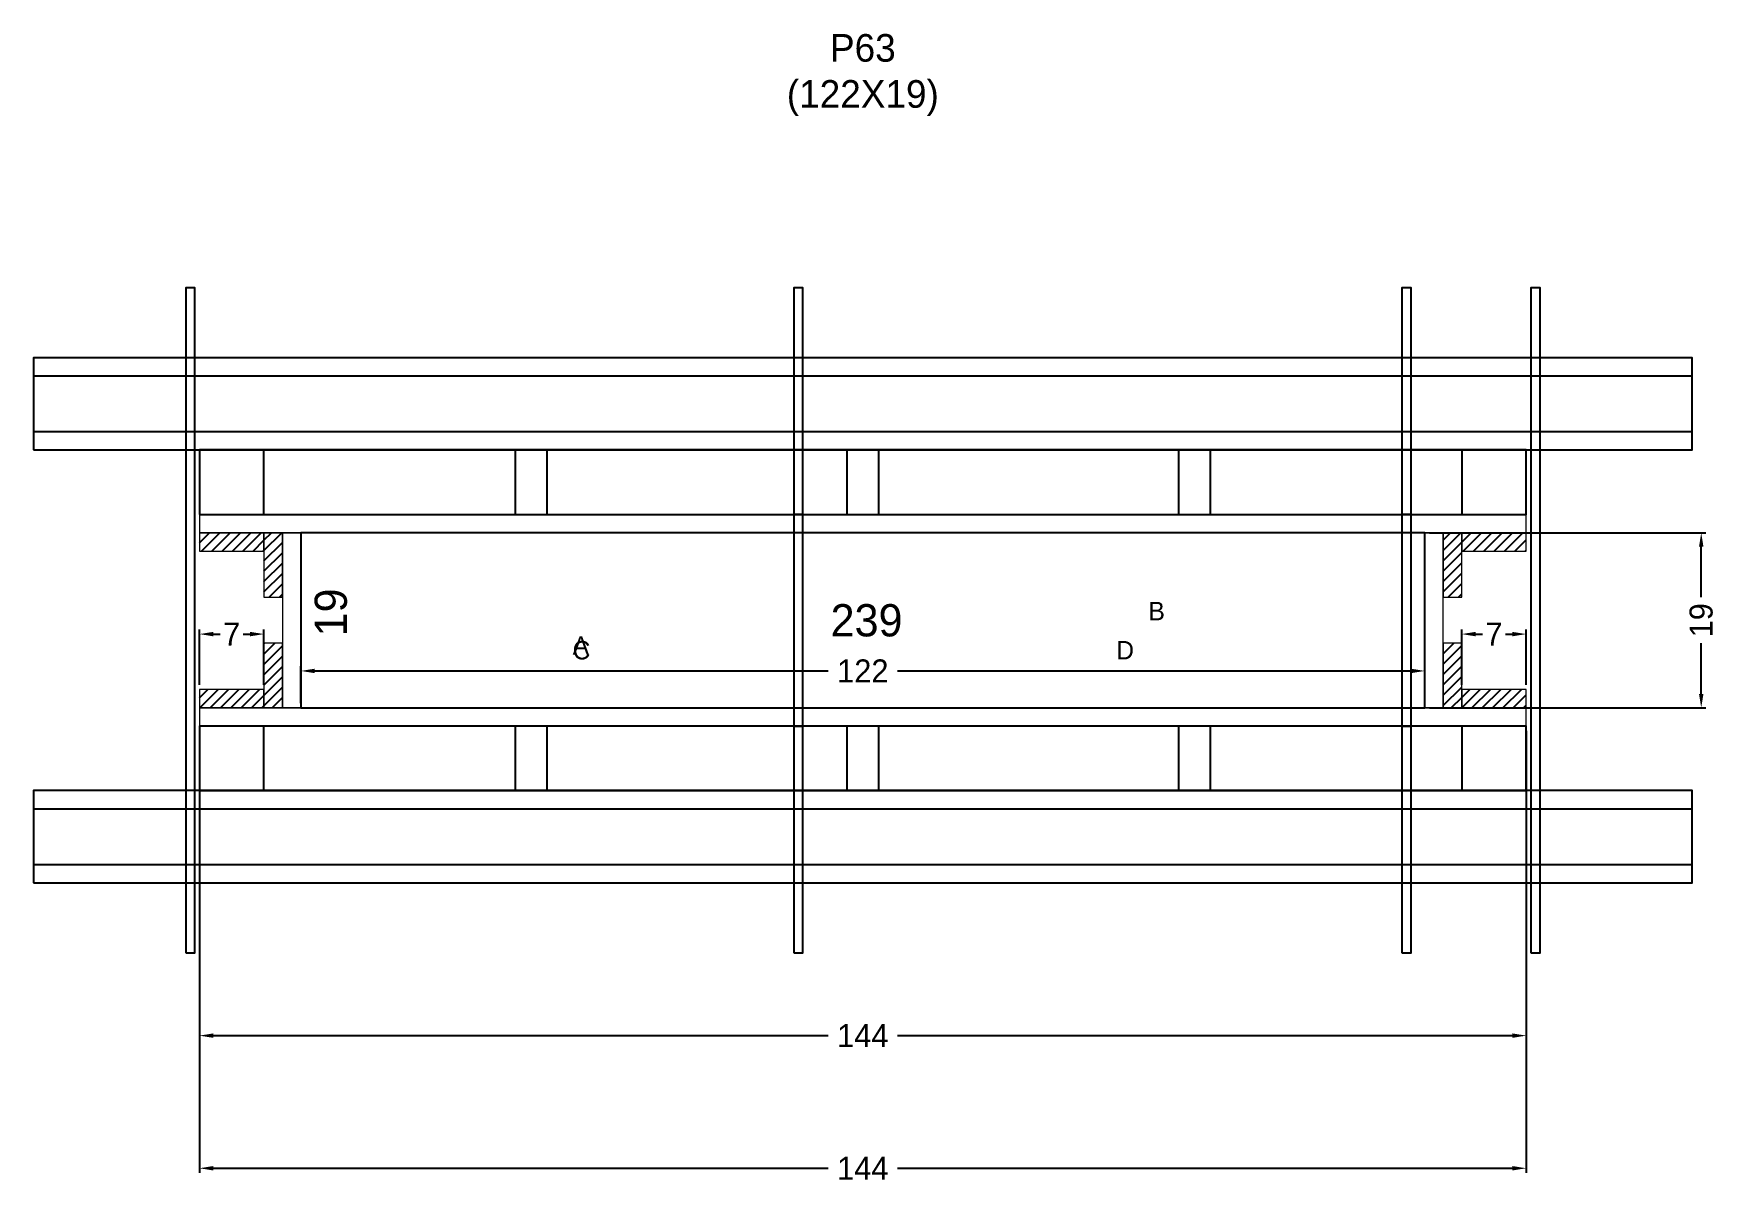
# Model space of a CAD drawing. Header units: centimetres. Extents: x -180 to 185, y 18 to 267.
import ezdxf

# ---------------------------------------------------------------- set-up
doc = ezdxf.new("R2010")
doc.units = ezdxf.units.CM
for name, color, linetype in [('CHAPA', 140, 'Continuous'), ('COTA', 241, 'Continuous'), ('Hachura', 251, 'Continuous'), ('Madeira', 30, 'Continuous'), ('NOMENCLATURA', 7, 'Continuous'), ('Painéis', 200, 'Continuous'), ('Perfil Metálico', 150, 'Continuous'), ('SARRAFO', 251, 'Continuous'), ('TEXTO_GERAL', 7, 'Continuous')]:
    doc.layers.add(name, color=color, linetype=linetype)
doc.dimstyles.new('cotax2', dxfattribs={"dimtxt": 2.5, "dimasz": 1.5, "dimexe": 0.5, "dimexo": 0.5, "dimgap": 0.5, "dimtad": 1, "dimcen": 2.5, "dimazin": 3, "dimtfac": 1, "dimtmove": 0, "dimatfit": 3})
pattern_1 = [(45, (0, 0), (-1.122532, 1.122532), [])]

# ---------------------------------------------------------------- blocks, each defined once
blk = doc.blocks.new('_CLOSEDFILLED')
at = {"color": 0, "linetype": 'BYBLOCK'}
blk.add_solid([(-1, 0.16), (0, 0), (-1, -0.16)], dxfattribs=at)
blk = doc.blocks.new('*D1')
for p, q in [((-144, 116), (-144, 20)), ((144, 116), (144, 20)), ((-141, 21), (-7.5, 21)), ((7.5, 21), (141, 21))]:
    blk.add_line(p, q)
at = {"layer": 'Defpoints'}
for p in [(-144, 117), (144, 117), (-144, 21)]:
    blk.add_point(p, dxfattribs=at)
at = {"layer": 'COTA', "xscale": 3, "yscale": 3, "rotation": 180}
blk.add_blockref('_CLOSEDFILLED', (-144, 21), dxfattribs=at)
at = {"layer": 'COTA', "xscale": 3, "yscale": 3}
blk.add_blockref('_CLOSEDFILLED', (144, 21), dxfattribs=at)
at = {"layer": 'COTA', "insert": (0, 21), "char_height": 5, "attachment_point": 5}
blk.add_mtext('144', dxfattribs=at)
blk = doc.blocks.new('*D2')
for p, q in [((-122, 122), (-122, 130)), ((-119, 129), (-7.5, 129)), ((7.5, 129), (119, 129)), ((122, 122), (122, 130))]:
    blk.add_line(p, q)
at = {"layer": 'Defpoints'}
for p in [(-122, 129), (-122, 121), (122, 121)]:
    blk.add_point(p, dxfattribs=at)
at = {"layer": 'COTA', "xscale": 3, "yscale": 3, "rotation": 180}
blk.add_blockref('_CLOSEDFILLED', (-122, 129), dxfattribs=at)
at = {"layer": 'COTA', "xscale": 3, "yscale": 3}
blk.add_blockref('_CLOSEDFILLED', (122, 129), dxfattribs=at)
at = {"layer": 'COTA', "insert": (0, 129), "char_height": 5, "attachment_point": 5}
blk.add_mtext('122', dxfattribs=at)
blk = doc.blocks.new('*D3')
for p, q in [((123, 159), (183, 159)), ((182, 145), (182, 156)), ((182, 124), (182, 135)), ((123, 121), (183, 121))]:
    blk.add_line(p, q)
at = {"layer": 'Defpoints'}
for p in [(122, 159), (122, 121), (182, 121)]:
    blk.add_point(p, dxfattribs=at)
at = {"layer": 'COTA', "xscale": 3, "yscale": 3}
for p, rotation in [((182, 159), 90), ((182, 121), -90.00000000000001)]:
    blk.add_blockref('_CLOSEDFILLED', p, dxfattribs=dict(at, rotation=rotation))
at = {"layer": 'COTA', "insert": (182, 140), "char_height": 5, "attachment_point": 5, "rotation": 90}
blk.add_mtext('19', dxfattribs=at)
blk = doc.blocks.new('*D4')
for p, q in [((-144, 126), (-144, 138)), ((-141, 137), (-139.5, 137)), ((-134.5, 137), (-133, 137)), ((-130, 126), (-130, 138))]:
    blk.add_line(p, q)
at = {"layer": 'Defpoints'}
for p in [(-144, 137), (-144, 125), (-130, 125)]:
    blk.add_point(p, dxfattribs=at)
at = {"layer": 'COTA', "xscale": 3, "yscale": 3, "rotation": 180}
blk.add_blockref('_CLOSEDFILLED', (-144, 137), dxfattribs=at)
at = {"layer": 'COTA', "xscale": 3, "yscale": 3}
blk.add_blockref('_CLOSEDFILLED', (-130, 137), dxfattribs=at)
at = {"layer": 'COTA', "insert": (-137, 137), "char_height": 5, "attachment_point": 5}
blk.add_mtext('7', dxfattribs=at)
blk = doc.blocks.new('*D5')
for p, q in [((130, 126), (130, 138)), ((133, 137), (134.5, 137)), ((139.5, 137), (141, 137)), ((144, 126), (144, 138))]:
    blk.add_line(p, q)
at = {"layer": 'Defpoints'}
for p in [(130, 137), (130, 125), (144, 125)]:
    blk.add_point(p, dxfattribs=at)
at = {"layer": 'COTA', "xscale": 3, "yscale": 3, "rotation": 180}
blk.add_blockref('_CLOSEDFILLED', (130, 137), dxfattribs=at)
at = {"layer": 'COTA', "xscale": 3, "yscale": 3}
blk.add_blockref('_CLOSEDFILLED', (144, 137), dxfattribs=at)
at = {"layer": 'COTA', "insert": (137, 137), "char_height": 5, "attachment_point": 5}
blk.add_mtext('7', dxfattribs=at)
blk = doc.blocks.new('*D6')
for p, q in [((-144, 78.8), (-144, 48.8)), ((144, 78.8), (144, 48.8)), ((-141, 49.8), (-7.5, 49.8)), ((7.5, 49.8), (141, 49.8))]:
    blk.add_line(p, q)
at = {"layer": 'Defpoints'}
for p in [(-144, 79.8), (144, 79.8), (-144, 49.8)]:
    blk.add_point(p, dxfattribs=at)
at = {"layer": 'COTA', "xscale": 3, "yscale": 3, "rotation": 180}
blk.add_blockref('_CLOSEDFILLED', (-144, 49.8), dxfattribs=at)
at = {"layer": 'COTA', "xscale": 3, "yscale": 3}
blk.add_blockref('_CLOSEDFILLED', (144, 49.8), dxfattribs=at)
at = {"layer": 'COTA', "insert": (0, 49.8), "char_height": 5, "attachment_point": 5}
blk.add_mtext('144', dxfattribs=at)

msp = doc.modelspace()

# ---------------------------------------------------------------- hatches: boundary and pattern name
at = {"layer": 'Hachura'}
h = msp.add_hatch(dxfattribs=at)
h.set_pattern_fill('ANSI31')
h.set_pattern_definition(pattern_1)
h.paths.add_polyline_path([(-144, 155), (-130, 155), (-130, 159), (-144, 159)])
h = msp.add_hatch(dxfattribs=at)
h.set_pattern_fill('ANSI31')
h.set_pattern_definition(pattern_1)
h.paths.add_polyline_path([(-130, 145), (-126, 145), (-126, 159), (-130, 159)])
h = msp.add_hatch(dxfattribs=at)
h.set_pattern_fill('ANSI31')
h.set_pattern_definition(pattern_1)
h.paths.add_polyline_path([(126, 145), (130, 145), (130, 159), (126, 159)])
h = msp.add_hatch(dxfattribs=at)
h.set_pattern_fill('ANSI31')
h.set_pattern_definition(pattern_1)
h.paths.add_polyline_path([(130, 155), (144, 155), (144, 159), (130, 159)])
h = msp.add_hatch(dxfattribs=at)
h.set_pattern_fill('ANSI31')
h.set_pattern_definition(pattern_1)
h.paths.add_polyline_path([(-130, 121), (-126, 121), (-126, 135), (-130, 135)])
h = msp.add_hatch(dxfattribs=at)
h.set_pattern_fill('ANSI31')
h.set_pattern_definition(pattern_1)
h.paths.add_polyline_path([(126, 121), (130, 121), (130, 135), (126, 135)])
h = msp.add_hatch(dxfattribs=at)
h.set_pattern_fill('ANSI31')
h.set_pattern_definition(pattern_1)
h.paths.add_polyline_path([(-144, 121), (-130, 121), (-130, 125), (-144, 125)])
h = msp.add_hatch(dxfattribs=at)
h.set_pattern_fill('ANSI31')
h.set_pattern_definition(pattern_1)
h.paths.add_polyline_path([(130, 121), (144, 121), (144, 125), (130, 125)])

# ---------------------------------------------------------------- linework, layer by layer
at = {"layer": 'CHAPA', "lineweight": 18}
for points in [[(-144, 159), (144, 159), (144, 163), (-144, 163)], [(-144, 159), (144, 159), (144, 163), (-144, 163)], [(-126, 121), (-122, 121), (-122, 159), (-126, 159)], [(-126, 121), (-122, 121), (-122, 159), (-126, 159)], [(122, 121), (126, 121), (126, 159), (122, 159)], [(122, 121), (126, 121), (126, 159), (122, 159)], [(-144, 117), (144, 117), (144, 121), (-144, 121)], [(-144, 117), (144, 117), (144, 121), (-144, 121)]]:
    msp.add_lwpolyline(points, close=True, dxfattribs=at)
at = {"layer": 'Hachura'}
for points in [[(-147, 67.8), (-145, 67.8), (-145, 212.2), (-147, 212.2)], [(-15, 163), (-13, 163), (-13, 212.2), (-15, 212.2)], [(117, 163), (119, 163), (119, 212.2), (117, 212.2)], [(145, 67.8), (147, 67.8), (147, 212.2), (145, 212.2)], [(-15, 117), (-13, 117), (-13, 163), (-15, 163)], [(117, 117), (119, 117), (119, 163), (117, 163)], [(-15, 67.8), (-13, 67.8), (-13, 117), (-15, 117)], [(117, 67.8), (119, 67.8), (119, 117), (117, 117)]]:
    msp.add_lwpolyline(points, close=True, dxfattribs=at)
at = {"layer": 'Madeira', "color": 126}
for points in [[(-144, 163), (144, 163), (144, 177), (-144, 177)], [(-144, 163), (-130, 163), (-130, 177), (-144, 177)], [(-75.5, 163), (-68.5, 163), (-68.5, 177), (-75.5, 177)], [(-3.5, 163), (3.5, 163), (3.5, 177), (-3.5, 177)], [(68.5, 163), (75.5, 163), (75.5, 177), (68.5, 177)], [(130, 163), (144, 163), (144, 177), (130, 177)], [(-144, 103), (144, 103), (144, 117), (-144, 117)], [(-144, 103), (-130, 103), (-130, 117), (-144, 117)], [(-75.5, 103), (-68.5, 103), (-68.5, 117), (-75.5, 117)], [(-3.5, 103), (3.5, 103), (3.5, 117), (-3.5, 117)], [(68.5, 103), (75.5, 103), (75.5, 117), (68.5, 117)], [(130, 103), (144, 103), (144, 117), (130, 117)]]:
    msp.add_lwpolyline(points, close=True, dxfattribs=at)
at = {"layer": 'Painéis'}
msp.add_lwpolyline([(-122, 121), (122, 121), (122, 159), (-122, 159)], close=True, dxfattribs=at)
at = {"layer": 'Perfil Metálico', "color": 224}
for points in [[(-180, 177), (180, 177), (180, 197), (-180, 197)], [(-180, 181), (180, 181), (180, 193), (-180, 193)], [(-180, 83), (180, 83), (180, 103), (-180, 103)], [(-180, 87), (180, 87), (180, 99), (-180, 99)]]:
    msp.add_lwpolyline(points, close=True, dxfattribs=at)
at = {"layer": 'SARRAFO', "color": 251, "lineweight": 13}
for points in [[(-144, 155), (-130, 155), (-130, 159), (-144, 159)], [(-130, 145), (-126, 145), (-126, 159), (-130, 159)], [(126, 145), (130, 145), (130, 159), (126, 159)], [(130, 155), (144, 155), (144, 159), (130, 159)], [(-130, 121), (-126, 121), (-126, 135), (-130, 135)], [(126, 121), (130, 121), (130, 135), (126, 135)], [(-144, 121), (-130, 121), (-130, 125), (-144, 125)], [(130, 121), (144, 121), (144, 125), (130, 125)]]:
    msp.add_lwpolyline(points, close=True, dxfattribs=at)

# ---------------------------------------------------------------- texts
at = {"layer": 'COTA'}
msp.add_text('19', height=7, rotation=90, dxfattribs=at).set_placement((-112, 136.5))
msp.add_text('239', height=7, dxfattribs=at).set_placement((-7, 136.5))
at = {"layer": 'NOMENCLATURA', "insert": (0, 249.5), "char_height": 6, "attachment_point": 8}
msp.add_mtext('P63\\P(122X19)', dxfattribs=at)
at = {"layer": 'TEXTO_GERAL'}
for s, p in [('B', (62, 140)), ('A', (-63, 132.5)), ('C', (-63, 131.5)), ('D', (55, 131.5))]:
    msp.add_text(s, height=4, dxfattribs=at).set_placement(p)

# ---------------------------------------------------------------- dimensions: what is measured, and where the dimension line sits
at = {"layer": 'COTA'}
dim = msp.add_linear_dim(base=(182, 121), p1=(122, 121), p2=(122, 159), angle=90, dimstyle='cotax2', dxfattribs=at)
dim.commit()
dim.dimension.update_dxf_attribs({"geometry": '*D3', "text_midpoint": (182, 140)})
for base, p1, p2, picture, middle in [((-144, 137), (-144, 125), (-130, 125), '*D4', (-137, 137)), ((130, 137), (130, 125), (144, 125), '*D5', (137, 137)), ((-122, 129), (-122, 121), (122, 121), '*D2', (0, 129)), ((-144, 21), (-144, 117), (144, 117), '*D1', (0, 21)), ((-144, 49.8), (-144, 79.8), (144, 79.8), '*D6', (0, 49.8))]:
    dim = msp.add_linear_dim(base=base, p1=p1, p2=p2, dimstyle='cotax2', dxfattribs=at)
    dim.commit()
    dim.dimension.update_dxf_attribs({"geometry": picture, "text_midpoint": middle})

doc.saveas('drawing.dxf')
